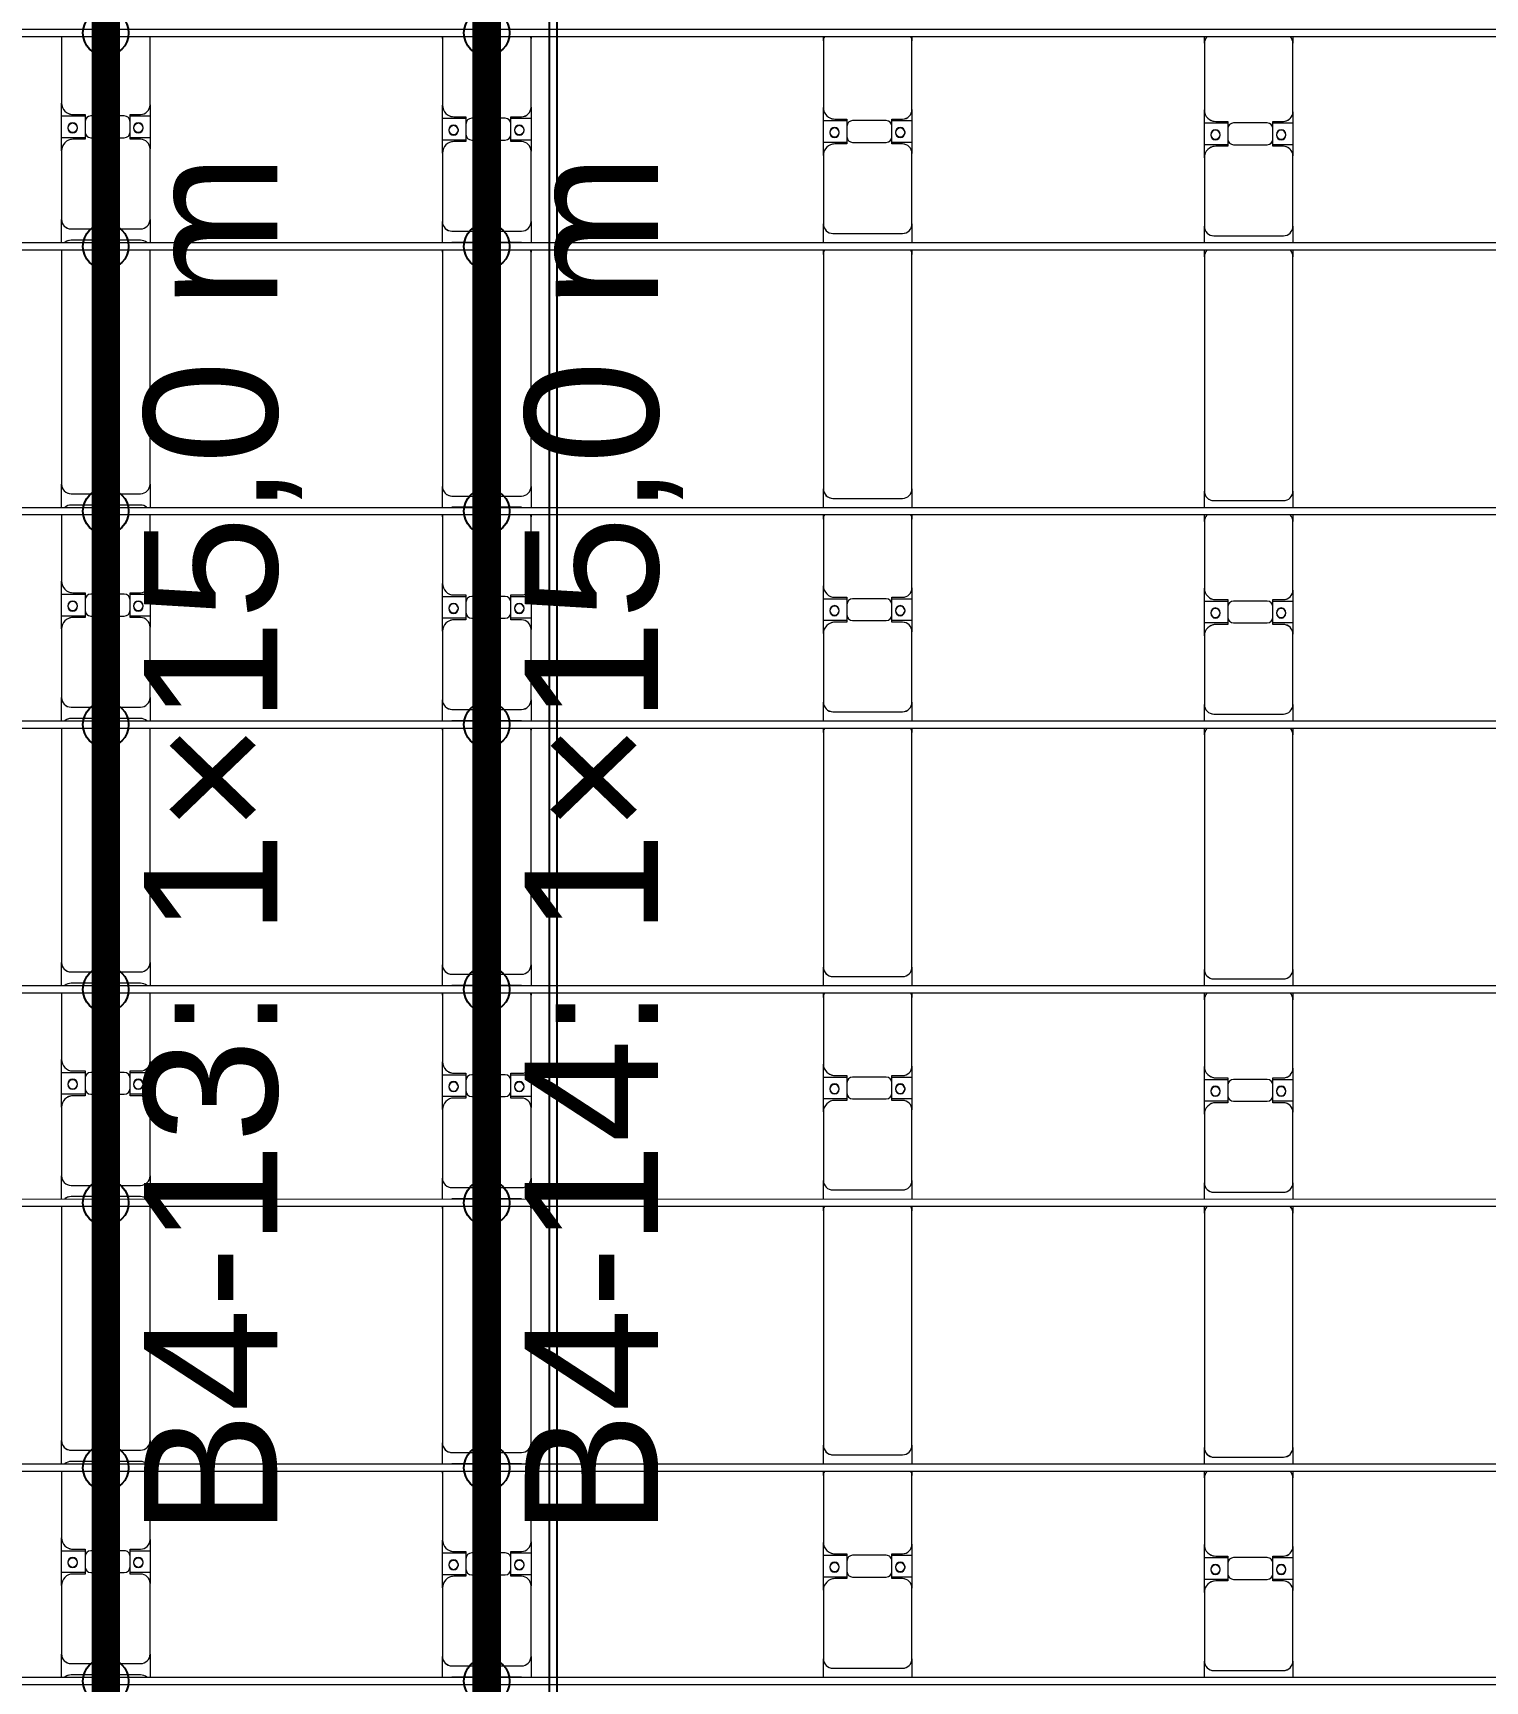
# Model space of a CAD drawing. Header units: millimetres. Extents: x -178706 to 107777, y -87310 to 933.
# Drawn here: x -29273 to -21650, y -52671 to -44021 of the extents above; entities that cross this region are included whole.
import ezdxf

# ---------------------------------------------------------------- set-up
doc = ezdxf.new("R2010")
doc.units = ezdxf.units.MM
doc.layers.add('A-GENM', color=13, linetype='Continuous', lineweight=9)
doc.layers.add('S-BEAM', color=12, linetype='Continuous', lineweight=9)
doc.layers.add('GC-GHI CHU', color=2, linetype='Continuous')
doc.layers.add('GC-HOP 40x60 GIA CUONG', color=1, linetype='Continuous')
doc.styles.add('GC_VN', font='arial.ttf')

# ---------------------------------------------------------------- blocks, each defined once
blk = doc.blocks.new('Dầm C52 - Dầm C52-22346-BỐ TRÍ KHUNG KẾT CẤU BÈ PIN 04')
at = {"layer": 'S-BEAM', "color": 1}
for p, q in [((-87623.4, 20), (87623.4, 20)), ((87623.4, -20), (-87623.4, -20))]:
    blk.add_line(p, q, dxfattribs=at)
blk = doc.blocks.new('Dầm C52 - Hộp 40x60-15955-BỐ TRÍ KHUNG KẾT CẤU BÈ PIN 04')
at = {"layer": 'S-BEAM', "color": 3, "lineweight": 25}
for p, q in [((-20146.3, 20), (20146.3, 20)), ((20146.3, -20), (-20146.3, -20))]:
    blk.add_line(p, q, dxfattribs=at)
blk = doc.blocks.new('Dai phao do pin - DẢI PHAO ĐỠ PIN-V72-BỐ TRÍ KHUNG KẾT CẤU BÈ PIN 04')
at = {"layer": 'A-GENM', "color": 7}
for p, q in [((23274.5, 241.6), (23359.7, 241.6)), ((23309.7, 191.6), (23309.7, -173.4)), ((23719.7, 241.6), (23359.7, 241.6)), ((23719.7, 241.6), (23902.2, 241.6)), ((23779.7, 118.2), (23779.7, 181.6)), ((23787.8, 241.6), (23970.3, 241.6)), ((23787.8, 118.2), (23787.8, 241.6)), ((23902.2, 241.6), (23902.2, 118.2)), ((23910.3, 181.6), (23910.3, 118.2)), ((24320.3, 241.6), (23970.3, 241.6)), ((24320.3, 241.6), (24354.5, 241.6)), ((24394.5, 241.6), (24479.7, 241.6)), ((24429.7, 191.6), (24429.7, -173.4)), ((25710.3, 241.6), (24479.7, 241.6)), ((25710.3, 241.6), (25744.5, 241.6)), ((25784.5, 241.6), (25869.7, 241.6)), ((25819.7, 191.6), (25819.7, -173.4)), ((26229.7, 241.6), (25869.7, 241.6)), ((26229.7, 241.6), (26412.2, 241.6)), ((26289.7, 118.2), (26289.7, 181.6)), ((26297.8, 241.6), (26480.3, 241.6)), ((26297.8, 118.2), (26297.8, 241.6)), ((26412.2, 241.6), (26412.2, 118.2)), ((26420.3, 181.6), (26420.3, 118.2)), ((26830.3, 241.6), (26480.3, 241.6)), ((26830.3, 241.6), (26864.5, 241.6)), ((26904.5, 241.6), (26989.7, 241.6)), ((26939.7, 191.6), (26939.7, -173.4)), ((28220.3, 241.6), (26989.7, 241.6)), ((28220.3, 241.6), (28254.5, 241.6)), ((28294.5, 241.6), (28379.7, 241.6)), ((28329.7, 191.6), (28329.7, -173.4)), ((28739.7, 241.6), (28379.7, 241.6)), ((28739.7, 241.6), (28922.2, 241.6)), ((28799.7, 118.2), (28799.7, 181.6)), ((28807.8, 241.6), (28990.3, 241.6)), ((28807.8, 118.2), (28807.8, 241.6)), ((28922.2, 241.6), (28922.2, 118.2)), ((28930.3, 181.6), (28930.3, 118.2)), ((29340.3, 241.6), (28990.3, 241.6)), ((29340.3, 241.6), (29374.5, 241.6)), ((29414.5, 241.6), (29499.7, 241.6)), ((29449.7, 191.6), (29449.7, -173.4)), ((30730.3, 241.6), (29499.7, 241.6)), ((30730.3, 241.6), (30764.5, 241.6)), ((30804.5, 241.6), (30889.7, 241.6)), ((30839.7, 191.6), (30839.7, -173.4)), ((31249.7, 241.6), (30889.7, 241.6)), ((31249.7, 241.6), (31432.2, 241.6)), ((31309.7, 118.2), (31309.7, 181.6)), ((31317.8, 241.6), (31500.3, 241.6)), ((31317.8, 118.2), (31317.8, 241.6)), ((31432.2, 241.6), (31432.2, 118.2)), ((31440.3, 181.6), (31440.3, 118.2)), ((31850.3, 241.6), (31500.3, 241.6)), ((31850.3, 241.6), (31884.5, 241.6)), ((23872.2, 118.2), (23779.7, 118.2)), ((23787.8, 88.2), (23787.8, -88.2)), ((23910.3, 118.2), (23817.8, 118.2)), ((23902.2, -88.2), (23902.2, 88.2)), ((26382.2, 118.2), (26289.7, 118.2)), ((26297.8, 88.2), (26297.8, -88.2)), ((26420.3, 118.2), (26327.8, 118.2)), ((26412.2, -88.2), (26412.2, 88.2)), ((28892.2, 118.2), (28799.7, 118.2)), ((28807.8, 88.2), (28807.8, -88.2)), ((28930.3, 118.2), (28837.8, 118.2)), ((28922.2, -88.2), (28922.2, 88.2)), ((31402.2, 118.2), (31309.7, 118.2)), ((31317.8, 88.2), (31317.8, -88.2)), ((31440.3, 118.2), (31347.8, 118.2)), ((31432.2, -88.2), (31432.2, 88.2)), ((23779.7, -173.4), (23779.7, -118.2)), ((23779.7, -118.2), (23872.2, -118.2)), ((23787.8, -223.4), (23787.8, -118.2)), ((23817.8, -118.2), (23910.3, -118.2)), ((23902.2, -118.2), (23902.2, -223.4)), ((23910.3, -118.2), (23910.3, -173.4)), ((26289.7, -173.4), (26289.7, -118.2)), ((26289.7, -118.2), (26382.2, -118.2)), ((26297.8, -223.4), (26297.8, -118.2)), ((26327.8, -118.2), (26420.3, -118.2)), ((26412.2, -118.2), (26412.2, -223.4)), ((26420.3, -118.2), (26420.3, -173.4)), ((28799.7, -173.4), (28799.7, -118.2)), ((28799.7, -118.2), (28892.2, -118.2)), ((28807.8, -223.4), (28807.8, -118.2)), ((28837.8, -118.2), (28930.3, -118.2)), ((28922.2, -118.2), (28922.2, -223.4)), ((28930.3, -118.2), (28930.3, -173.4)), ((31309.7, -173.4), (31309.7, -118.2)), ((31309.7, -118.2), (31402.2, -118.2)), ((31317.8, -223.4), (31317.8, -118.2)), ((31347.8, -118.2), (31440.3, -118.2)), ((31432.2, -118.2), (31432.2, -223.4)), ((31440.3, -118.2), (31440.3, -173.4)), ((23359.7, -223.4), (23274.5, -223.4)), ((23359.7, -223.4), (23729.7, -223.4)), ((23902.2, -223.4), (23729.7, -223.4)), ((23960.3, -223.4), (23787.8, -223.4)), ((23960.3, -223.4), (24320.3, -223.4)), ((24354.5, -223.4), (24320.3, -223.4)), ((24479.7, -223.4), (24394.5, -223.4)), ((24479.7, -223.4), (25710.3, -223.4)), ((25744.5, -223.4), (25710.3, -223.4)), ((25869.7, -223.4), (25784.5, -223.4)), ((25869.7, -223.4), (26239.7, -223.4)), ((26412.2, -223.4), (26239.7, -223.4)), ((26470.3, -223.4), (26297.8, -223.4)), ((26470.3, -223.4), (26830.3, -223.4)), ((26864.5, -223.4), (26830.3, -223.4)), ((26989.7, -223.4), (26904.5, -223.4)), ((26989.7, -223.4), (28220.3, -223.4)), ((28254.5, -223.4), (28220.3, -223.4)), ((28379.7, -223.4), (28294.5, -223.4)), ((28379.7, -223.4), (28749.7, -223.4)), ((28922.2, -223.4), (28749.7, -223.4)), ((28980.3, -223.4), (28807.8, -223.4)), ((28980.3, -223.4), (29340.3, -223.4)), ((29374.5, -223.4), (29340.3, -223.4)), ((29499.7, -223.4), (29414.5, -223.4)), ((29499.7, -223.4), (30730.3, -223.4)), ((30764.5, -223.4), (30730.3, -223.4)), ((30889.7, -223.4), (30804.5, -223.4)), ((30889.7, -223.4), (31259.7, -223.4)), ((31432.2, -223.4), (31259.7, -223.4)), ((31490.3, -223.4), (31317.8, -223.4)), ((31490.3, -223.4), (31850.3, -223.4)), ((31884.5, -223.4), (31850.3, -223.4))]:
    blk.add_line(p, q, dxfattribs=at)
for centre, radius, start, end in [((23359.7, 191.6), 50, 90, 180), ((23359.7, 191.6), 50, 135, 180), ((23719.7, 181.6), 60, 360, 90), ((23719.7, 181.6), 60, 360, 30), ((23838.6, 183.2), 25, 360, 180), ((23838.6, 183.2), 25, 180, 0), ((23841.4, 183.2), 25, 360, 180), ((23841.4, 183.2), 25, 180, 0), ((23970.3, 181.6), 60, 90, 180), ((23970.3, 181.6), 60, 150, 180), ((24320.3, 191.6), 50, 46.65567, 90), ((24479.7, 191.6), 50, 90, 180), ((24479.7, 191.6), 50, 105, 180), ((25710.3, 191.6), 50, 46.65567, 90), ((25710.3, 191.6), 50, 46.65567, 90), ((25869.7, 191.6), 50, 90, 180), ((25869.7, 191.6), 50, 135, 180), ((26229.7, 181.6), 60, 0, 90), ((26229.7, 181.6), 60, 0, 30), ((26348.6, 183.2), 25, 360, 180), ((26348.6, 183.2), 25, 180, 360), ((26351.4, 183.2), 25, 0, 180), ((26351.4, 183.2), 25, 180, 360), ((26480.3, 181.6), 60, 90, 180), ((26480.3, 181.6), 60, 150, 180), ((26830.3, 191.6), 50, 46.65567, 90), ((26989.7, 191.6), 50, 90, 180), ((26989.7, 191.6), 50, 105, 180), ((28220.3, 191.6), 50, 46.65567, 90), ((28220.3, 191.6), 50, 46.65567, 90), ((28379.7, 191.6), 50, 90, 180), ((28379.7, 191.6), 50, 135, 180), ((28739.7, 181.6), 60, 360, 90), ((28739.7, 181.6), 60, 360, 30), ((28858.6, 183.2), 25, 0, 180), ((28858.6, 183.2), 25, 180, 0), ((28861.4, 183.2), 25, 360, 180), ((28861.4, 183.2), 25, 180, 0), ((28990.3, 181.6), 60, 90, 180), ((28990.3, 181.6), 60, 150, 180), ((29340.3, 191.6), 50, 46.65567, 90), ((29499.7, 191.6), 50, 90, 180), ((29499.7, 191.6), 50, 105, 180), ((30730.3, 191.6), 50, 46.65567, 90), ((30730.3, 191.6), 50, 46.65567, 90), ((30889.7, 191.6), 50, 90, 180), ((30889.7, 191.6), 50, 135, 180), ((31249.7, 181.6), 60, 0, 90), ((31249.7, 181.6), 60, 0, 30), ((31368.6, 183.2), 25, 360, 180), ((31368.6, 183.2), 25, 180, 0), ((31371.4, 183.2), 25, 360, 180), ((31371.4, 183.2), 25, 180, 0), ((31500.3, 181.6), 60, 90, 180), ((31500.3, 181.6), 60, 150, 180), ((31850.3, 191.6), 50, 46.65567, 90), ((23817.8, 88.2), 30, 90, 180), ((23872.2, 88.2), 30, 360, 90), ((26327.8, 88.2), 30, 90, 180), ((26382.2, 88.2), 30, 360, 90), ((28837.8, 88.2), 30, 90, 180), ((28892.2, 88.2), 30, 0, 90), ((31347.8, 88.2), 30, 90, 180), ((31402.2, 88.2), 30, 0, 90), ((23817.8, -88.2), 30, 180, 270), ((23838.6, -161.8), 25, 0, 180), ((23838.6, -161.8), 25, 180, 0), ((23841.4, -161.8), 25, 0, 180), ((23841.4, -161.8), 25, 180, 0), ((23872.2, -88.2), 30, 270, 0), ((26327.8, -88.2), 30, 180, 270), ((26348.6, -161.8), 25, 0, 180), ((26348.6, -161.8), 25, 180, 0), ((26351.4, -161.8), 25, 0, 180), ((26351.4, -161.8), 25, 180, 0), ((26382.2, -88.2), 30, 270, 360), ((28837.8, -88.2), 30, 180, 270), ((28858.6, -161.8), 25, 360, 180), ((28858.6, -161.8), 25, 180, 360), ((28861.4, -161.8), 25, 0, 180), ((28861.4, -161.8), 25, 180, 0), ((28892.2, -88.2), 30, 270, 360), ((31347.8, -88.2), 30, 180, 270), ((31368.6, -161.8), 25, 0, 180), ((31368.6, -161.8), 25, 180, 0), ((31371.4, -161.8), 25, 0, 180), ((31371.4, -161.8), 25, 180, 0), ((31402.2, -88.2), 30, 270, 360), ((23359.7, -173.4), 50, 180, 270), ((23359.7, -173.4), 50, 180, 218.46424), ((23729.7, -173.4), 50, 270, 360), ((23729.7, -173.4), 50, 321.53458, 360), ((23960.3, -173.4), 50, 180, 270), ((23960.3, -173.4), 50, 180, 218.46582), ((24320.3, -173.4), 50, 270, 313.34433), ((24479.7, -173.4), 50, 180, 270), ((24479.7, -173.4), 50, 180, 218.46719), ((24479.7, -173.4), 50, 225, 270), ((25710.3, -173.4), 50, 270, 313.34433), ((25710.3, -173.4), 50, 285, 313.34433), ((25869.7, -173.4), 50, 180, 270), ((25869.7, -173.4), 50, 180, 218.47086), ((26239.7, -173.4), 50, 270, 360), ((26239.7, -173.4), 50, 321.52796, 0), ((26470.3, -173.4), 50, 180, 270), ((26470.3, -173.4), 50, 180, 218.47244), ((26830.3, -173.4), 50, 270, 313.34433), ((26989.7, -173.4), 50, 180, 270), ((26989.7, -173.4), 50, 180, 270), ((28220.3, -173.4), 50, 270, 313.34433), ((28220.3, -173.4), 50, 285, 313.34433), ((28379.7, -173.4), 50, 180, 270), ((28379.7, -173.4), 50, 180, 225), ((28749.7, -173.4), 50, 270, 360), ((28749.7, -173.4), 50, 321.52134, 360), ((28980.3, -173.4), 50, 180, 270), ((28980.3, -173.4), 50, 180, 218.47906), ((29340.3, -173.4), 50, 270, 313.34433), ((29499.7, -173.4), 50, 180, 270), ((29499.7, -173.4), 50, 180, 270), ((30730.3, -173.4), 50, 270, 313.34433), ((30730.3, -173.4), 50, 285, 313.34433), ((30889.7, -173.4), 50, 180, 270), ((30889.7, -173.4), 50, 180, 225), ((31259.7, -173.4), 50, 270, 360), ((31259.7, -173.4), 50, 321.51472, 0), ((31490.3, -173.4), 50, 180, 270), ((31490.3, -173.4), 50, 180, 218.48569), ((31850.3, -173.4), 50, 270, 313.34433)]:
    blk.add_arc(centre, radius, start, end, dxfattribs=at)
blk = doc.blocks.new('Dai phao do pin - DẢI PHAO ĐỠ PIN-V73-BỐ TRÍ KHUNG KẾT CẤU BÈ PIN 04')
at = {"layer": 'A-GENM', "color": 7}
for p, q in [((23262.4, 241.6), (23359.7, 241.6)), ((23309.7, 191.6), (23309.7, -173.4)), ((23719.7, 241.6), (23359.7, 241.6)), ((23719.7, 241.6), (23902.2, 241.6)), ((23779.7, 118.2), (23779.7, 181.6)), ((23787.8, 241.6), (23970.3, 241.6)), ((23787.8, 118.2), (23787.8, 241.6)), ((23902.2, 241.6), (23902.2, 118.2)), ((23910.3, 181.6), (23910.3, 118.2)), ((24320.3, 241.6), (23970.3, 241.6)), ((24320.3, 241.6), (24342.4, 241.6)), ((24382.4, 241.6), (24479.7, 241.6)), ((24429.7, 191.6), (24429.7, -173.4)), ((25710.3, 241.6), (24479.7, 241.6)), ((25710.3, 241.6), (25732.4, 241.6)), ((25772.4, 241.6), (25869.7, 241.6)), ((25819.7, 191.6), (25819.7, -173.4)), ((26229.7, 241.6), (25869.7, 241.6)), ((26229.7, 241.6), (26412.2, 241.6)), ((26289.7, 118.2), (26289.7, 181.6)), ((26297.8, 241.6), (26480.3, 241.6)), ((26297.8, 118.2), (26297.8, 241.6)), ((26412.2, 241.6), (26412.2, 118.2)), ((26420.3, 181.6), (26420.3, 118.2)), ((26830.3, 241.6), (26480.3, 241.6)), ((26830.3, 241.6), (26852.4, 241.6)), ((26892.4, 241.6), (26989.7, 241.6)), ((26939.7, 191.6), (26939.7, -173.4)), ((28220.3, 241.6), (26989.7, 241.6)), ((28220.3, 241.6), (28242.4, 241.6)), ((28282.4, 241.6), (28379.7, 241.6)), ((28329.7, 191.6), (28329.7, -173.4)), ((28739.7, 241.6), (28379.7, 241.6)), ((28739.7, 241.6), (28922.2, 241.6)), ((28799.7, 118.2), (28799.7, 181.6)), ((28807.8, 241.6), (28990.3, 241.6)), ((28807.8, 118.2), (28807.8, 241.6)), ((28922.2, 241.6), (28922.2, 118.2)), ((28930.3, 181.6), (28930.3, 118.2)), ((29340.3, 241.6), (28990.3, 241.6)), ((29340.3, 241.6), (29362.4, 241.6)), ((29402.4, 241.6), (29499.7, 241.6)), ((29449.7, 191.6), (29449.7, -173.4)), ((30730.3, 241.6), (29499.7, 241.6)), ((30730.3, 241.6), (30752.4, 241.6)), ((30792.4, 241.6), (30889.7, 241.6)), ((30839.7, 191.6), (30839.7, -173.4)), ((31249.7, 241.6), (30889.7, 241.6)), ((31249.7, 241.6), (31432.2, 241.6)), ((31309.7, 118.2), (31309.7, 181.6)), ((31317.8, 241.6), (31500.3, 241.6)), ((31317.8, 118.2), (31317.8, 241.6)), ((31432.2, 241.6), (31432.2, 118.2)), ((31440.3, 181.6), (31440.3, 118.2)), ((31850.3, 241.6), (31500.3, 241.6)), ((31850.3, 241.6), (31872.4, 241.6)), ((23872.2, 118.2), (23779.7, 118.2)), ((23787.8, 88.2), (23787.8, -88.2)), ((23910.3, 118.2), (23817.8, 118.2)), ((23902.2, -88.2), (23902.2, 88.2)), ((26382.2, 118.2), (26289.7, 118.2)), ((26297.8, 88.2), (26297.8, -88.2)), ((26420.3, 118.2), (26327.8, 118.2)), ((26412.2, -88.2), (26412.2, 88.2)), ((28892.2, 118.2), (28799.7, 118.2)), ((28807.8, 88.2), (28807.8, -88.2)), ((28930.3, 118.2), (28837.8, 118.2)), ((28922.2, -88.2), (28922.2, 88.2)), ((31402.2, 118.2), (31309.7, 118.2)), ((31317.8, 88.2), (31317.8, -88.2)), ((31440.3, 118.2), (31347.8, 118.2)), ((31432.2, -88.2), (31432.2, 88.2)), ((23779.7, -173.4), (23779.7, -118.2)), ((23779.7, -118.2), (23872.2, -118.2)), ((23787.8, -223.4), (23787.8, -118.2)), ((23817.8, -118.2), (23910.3, -118.2)), ((23902.2, -118.2), (23902.2, -223.4)), ((23910.3, -118.2), (23910.3, -173.4)), ((26289.7, -173.4), (26289.7, -118.2)), ((26289.7, -118.2), (26382.2, -118.2)), ((26297.8, -223.4), (26297.8, -118.2)), ((26327.8, -118.2), (26420.3, -118.2)), ((26412.2, -118.2), (26412.2, -223.4)), ((26420.3, -118.2), (26420.3, -173.4)), ((28799.7, -173.4), (28799.7, -118.2)), ((28799.7, -118.2), (28892.2, -118.2)), ((28807.8, -223.4), (28807.8, -118.2)), ((28837.8, -118.2), (28930.3, -118.2)), ((28922.2, -118.2), (28922.2, -223.4)), ((28930.3, -118.2), (28930.3, -173.4)), ((31309.7, -173.4), (31309.7, -118.2)), ((31309.7, -118.2), (31402.2, -118.2)), ((31317.8, -223.4), (31317.8, -118.2)), ((31347.8, -118.2), (31440.3, -118.2)), ((31432.2, -118.2), (31432.2, -223.4)), ((31440.3, -118.2), (31440.3, -173.4)), ((23359.7, -223.4), (23262.4, -223.4)), ((23359.7, -223.4), (23729.7, -223.4)), ((23902.2, -223.4), (23729.7, -223.4)), ((23960.3, -223.4), (23787.8, -223.4)), ((23960.3, -223.4), (24320.3, -223.4)), ((24342.4, -223.4), (24320.3, -223.4)), ((24479.7, -223.4), (24382.4, -223.4)), ((24479.7, -223.4), (25710.3, -223.4)), ((25732.4, -223.4), (25710.3, -223.4)), ((25869.7, -223.4), (25772.4, -223.4)), ((25869.7, -223.4), (26239.7, -223.4)), ((26412.2, -223.4), (26239.7, -223.4)), ((26470.3, -223.4), (26297.8, -223.4)), ((26470.3, -223.4), (26830.3, -223.4)), ((26852.4, -223.4), (26830.3, -223.4)), ((26989.7, -223.4), (26892.4, -223.4)), ((26989.7, -223.4), (28220.3, -223.4)), ((28242.4, -223.4), (28220.3, -223.4)), ((28379.7, -223.4), (28282.4, -223.4)), ((28379.7, -223.4), (28749.7, -223.4)), ((28922.2, -223.4), (28749.7, -223.4)), ((28980.3, -223.4), (28807.8, -223.4)), ((28980.3, -223.4), (29340.3, -223.4)), ((29362.4, -223.4), (29340.3, -223.4)), ((29499.7, -223.4), (29402.4, -223.4)), ((29499.7, -223.4), (30730.3, -223.4)), ((30752.4, -223.4), (30730.3, -223.4)), ((30889.7, -223.4), (30792.4, -223.4)), ((30889.7, -223.4), (31259.7, -223.4)), ((31432.2, -223.4), (31259.7, -223.4)), ((31490.3, -223.4), (31317.8, -223.4)), ((31490.3, -223.4), (31850.3, -223.4)), ((31872.4, -223.4), (31850.3, -223.4))]:
    blk.add_line(p, q, dxfattribs=at)
for centre, radius, start, end in [((23359.7, 191.6), 50, 90, 180), ((23359.7, 191.6), 50, 135, 180), ((23719.7, 181.6), 60, 360, 90), ((23719.7, 181.6), 60, 360, 30), ((23838.6, 183.2), 25, 360, 180), ((23838.6, 183.2), 25, 180, 0), ((23841.4, 183.2), 25, 360, 180), ((23841.4, 183.2), 25, 180, 0), ((23970.3, 181.6), 60, 90, 180), ((23970.3, 181.6), 60, 150, 180), ((24320.3, 191.6), 50, 63.69098, 90), ((24479.7, 191.6), 50, 90, 180), ((24479.7, 191.6), 50, 105, 180), ((25710.3, 191.6), 50, 63.69098, 90), ((25710.3, 191.6), 50, 63.69098, 90), ((25869.7, 191.6), 50, 90, 180), ((25869.7, 191.6), 50, 135, 180), ((26229.7, 181.6), 60, 0, 90), ((26229.7, 181.6), 60, 0, 30), ((26348.6, 183.2), 25, 360, 180), ((26348.6, 183.2), 25, 180, 360), ((26351.4, 183.2), 25, 0, 180), ((26351.4, 183.2), 25, 180, 360), ((26480.3, 181.6), 60, 90, 180), ((26480.3, 181.6), 60, 150, 180), ((26830.3, 191.6), 50, 63.69098, 90), ((26989.7, 191.6), 50, 90, 180), ((26989.7, 191.6), 50, 105, 180), ((28220.3, 191.6), 50, 63.69098, 90), ((28220.3, 191.6), 50, 63.69098, 90), ((28379.7, 191.6), 50, 90, 180), ((28379.7, 191.6), 50, 135, 180), ((28739.7, 181.6), 60, 360, 90), ((28739.7, 181.6), 60, 360, 30), ((28858.6, 183.2), 25, 0, 180), ((28858.6, 183.2), 25, 180, 0), ((28861.4, 183.2), 25, 360, 180), ((28861.4, 183.2), 25, 180, 0), ((28990.3, 181.6), 60, 90, 180), ((28990.3, 181.6), 60, 150, 180), ((29340.3, 191.6), 50, 63.69098, 90), ((29499.7, 191.6), 50, 90, 180), ((29499.7, 191.6), 50, 105, 180), ((30730.3, 191.6), 50, 63.69098, 90), ((30730.3, 191.6), 50, 63.69098, 90), ((30889.7, 191.6), 50, 90, 180), ((30889.7, 191.6), 50, 135, 180), ((31249.7, 181.6), 60, 0, 90), ((31249.7, 181.6), 60, 0, 30), ((31368.6, 183.2), 25, 360, 180), ((31368.6, 183.2), 25, 180, 0), ((31371.4, 183.2), 25, 360, 180), ((31371.4, 183.2), 25, 180, 0), ((31500.3, 181.6), 60, 90, 180), ((31500.3, 181.6), 60, 150, 180), ((31850.3, 191.6), 50, 63.69098, 90), ((23817.8, 88.2), 30, 90, 180), ((23872.2, 88.2), 30, 360, 90), ((26327.8, 88.2), 30, 90, 180), ((26382.2, 88.2), 30, 360, 90), ((28837.8, 88.2), 30, 90, 180), ((28892.2, 88.2), 30, 0, 90), ((31347.8, 88.2), 30, 90, 180), ((31402.2, 88.2), 30, 0, 90), ((23817.8, -88.2), 30, 180, 270), ((23838.6, -161.8), 25, 0, 180), ((23838.6, -161.8), 25, 180, 0), ((23841.4, -161.8), 25, 0, 180), ((23841.4, -161.8), 25, 180, 0), ((23872.2, -88.2), 30, 270, 0), ((26327.8, -88.2), 30, 180, 270), ((26348.6, -161.8), 25, 0, 180), ((26348.6, -161.8), 25, 180, 0), ((26351.4, -161.8), 25, 0, 180), ((26351.4, -161.8), 25, 180, 0), ((26382.2, -88.2), 30, 270, 360), ((28837.8, -88.2), 30, 180, 270), ((28858.6, -161.8), 25, 360, 180), ((28858.6, -161.8), 25, 180, 360), ((28861.4, -161.8), 25, 0, 180), ((28861.4, -161.8), 25, 180, 0), ((28892.2, -88.2), 30, 270, 360), ((31347.8, -88.2), 30, 180, 270), ((31368.6, -161.8), 25, 0, 180), ((31368.6, -161.8), 25, 180, 0), ((31371.4, -161.8), 25, 0, 180), ((31371.4, -161.8), 25, 180, 0), ((31402.2, -88.2), 30, 270, 360), ((23359.7, -173.4), 50, 180, 270), ((23359.7, -173.4), 50, 180, 225), ((23729.7, -173.4), 50, 270, 360), ((23729.7, -173.4), 50, 315, 360), ((23960.3, -173.4), 50, 180, 270), ((23960.3, -173.4), 50, 180, 225), ((24320.3, -173.4), 50, 270, 296.30902), ((24479.7, -173.4), 50, 180, 270), ((24479.7, -173.4), 50, 180, 270), ((25710.3, -173.4), 50, 270, 296.30902), ((25710.3, -173.4), 50, 285, 296.30902), ((25869.7, -173.4), 50, 180, 270), ((25869.7, -173.4), 50, 180, 225), ((26239.7, -173.4), 50, 270, 360), ((26239.7, -173.4), 50, 315, 0), ((26470.3, -173.4), 50, 180, 270), ((26470.3, -173.4), 50, 180, 225), ((26830.3, -173.4), 50, 270, 296.30902), ((26989.7, -173.4), 50, 180, 270), ((26989.7, -173.4), 50, 180, 270), ((28220.3, -173.4), 50, 270, 296.30902), ((28220.3, -173.4), 50, 285, 296.30902), ((28379.7, -173.4), 50, 180, 270), ((28379.7, -173.4), 50, 180, 225), ((28749.7, -173.4), 50, 270, 360), ((28749.7, -173.4), 50, 315, 360), ((28980.3, -173.4), 50, 180, 270), ((28980.3, -173.4), 50, 180, 225), ((29340.3, -173.4), 50, 270, 296.30902), ((29499.7, -173.4), 50, 180, 270), ((29499.7, -173.4), 50, 180, 270), ((30730.3, -173.4), 50, 270, 296.30902), ((30730.3, -173.4), 50, 285, 296.30902), ((30889.7, -173.4), 50, 180, 270), ((30889.7, -173.4), 50, 180, 225), ((31259.7, -173.4), 50, 270, 360), ((31259.7, -173.4), 50, 315, 0), ((31490.3, -173.4), 50, 180, 270), ((31490.3, -173.4), 50, 180, 225), ((31850.3, -173.4), 50, 270, 296.30902)]:
    blk.add_arc(centre, radius, start, end, dxfattribs=at)
blk = doc.blocks.new('Dai phao do pin - DẢI PHAO ĐỠ PIN-V74-BỐ TRÍ KHUNG KẾT CẤU BÈ PIN 04')
at = {"layer": 'A-GENM', "color": 7}
for p, q in [((23250.2, 241.6), (23359.7, 241.6)), ((23250.3, -173.4), (23250.3, 191.6)), ((23309.7, 191.6), (23309.7, -173.4)), ((23719.7, 241.6), (23359.7, 241.6)), ((23719.7, 241.6), (23902.2, 241.6)), ((23779.7, 118.2), (23779.7, 181.6)), ((23787.8, 241.6), (23970.3, 241.6)), ((23787.8, 118.2), (23787.8, 241.6)), ((23902.2, 241.6), (23902.2, 118.2)), ((23910.3, 181.6), (23910.3, 118.2)), ((24320.3, 241.6), (23970.3, 241.6)), ((24320.3, 241.6), (24330.2, 241.6)), ((24370.2, 241.6), (24479.7, 241.6)), ((24370.3, -173.4), (24370.3, 191.6)), ((24429.7, 191.6), (24429.7, -173.4)), ((25710.3, 241.6), (24479.7, 241.6)), ((25710.3, 241.6), (25720.2, 241.6)), ((25760.2, 241.6), (25869.7, 241.6)), ((25760.3, -173.4), (25760.3, 191.6)), ((25819.7, 191.6), (25819.7, -173.4)), ((26229.7, 241.6), (25869.7, 241.6)), ((26229.7, 241.6), (26412.2, 241.6)), ((26289.7, 118.2), (26289.7, 181.6)), ((26297.8, 241.6), (26480.3, 241.6)), ((26297.8, 118.2), (26297.8, 241.6)), ((26412.2, 241.6), (26412.2, 118.2)), ((26420.3, 181.6), (26420.3, 118.2)), ((26830.3, 241.6), (26480.3, 241.6)), ((26830.3, 241.6), (26840.2, 241.6)), ((26880.2, 241.6), (26989.7, 241.6)), ((26880.3, -173.4), (26880.3, 191.6)), ((26939.7, 191.6), (26939.7, -173.4)), ((28220.3, 241.6), (26989.7, 241.6)), ((28220.3, 241.6), (28230.2, 241.6)), ((28270.2, 241.6), (28379.7, 241.6)), ((28270.3, -173.4), (28270.3, 191.6)), ((28329.7, 191.6), (28329.7, -173.4)), ((28739.7, 241.6), (28379.7, 241.6)), ((28739.7, 241.6), (28922.2, 241.6)), ((28799.7, 118.2), (28799.7, 181.6)), ((28807.8, 241.6), (28990.3, 241.6)), ((28807.8, 118.2), (28807.8, 241.6)), ((28922.2, 241.6), (28922.2, 118.2)), ((28930.3, 181.6), (28930.3, 118.2)), ((29340.3, 241.6), (28990.3, 241.6)), ((29340.3, 241.6), (29350.2, 241.6)), ((29390.2, 241.6), (29499.7, 241.6)), ((29390.3, -173.4), (29390.3, 191.6)), ((29449.7, 191.6), (29449.7, -173.4)), ((30730.3, 241.6), (29499.7, 241.6)), ((30730.3, 241.6), (30740.2, 241.6)), ((30780.2, 241.6), (30889.7, 241.6)), ((30780.3, -173.4), (30780.3, 191.6)), ((30839.7, 191.6), (30839.7, -173.4)), ((31249.7, 241.6), (30889.7, 241.6)), ((31249.7, 241.6), (31432.2, 241.6)), ((31309.7, 118.2), (31309.7, 181.6)), ((31317.8, 241.6), (31500.3, 241.6)), ((31317.8, 118.2), (31317.8, 241.6)), ((31432.2, 241.6), (31432.2, 118.2)), ((31440.3, 181.6), (31440.3, 118.2)), ((31850.3, 241.6), (31500.3, 241.6)), ((31850.3, 241.6), (31860.2, 241.6)), ((23872.2, 118.2), (23779.7, 118.2)), ((23787.8, 88.2), (23787.8, -88.2)), ((23910.3, 118.2), (23817.8, 118.2)), ((23902.2, -88.2), (23902.2, 88.2)), ((26382.2, 118.2), (26289.7, 118.2)), ((26297.8, 88.2), (26297.8, -88.2)), ((26420.3, 118.2), (26327.8, 118.2)), ((26412.2, -88.2), (26412.2, 88.2)), ((28892.2, 118.2), (28799.7, 118.2)), ((28807.8, 88.2), (28807.8, -88.2)), ((28930.3, 118.2), (28837.8, 118.2)), ((28922.2, -88.2), (28922.2, 88.2)), ((31402.2, 118.2), (31309.7, 118.2)), ((31317.8, 88.2), (31317.8, -88.2)), ((31440.3, 118.2), (31347.8, 118.2)), ((31432.2, -88.2), (31432.2, 88.2)), ((23779.7, -173.4), (23779.7, -118.2)), ((23779.7, -118.2), (23872.2, -118.2)), ((23787.8, -223.4), (23787.8, -118.2)), ((23817.8, -118.2), (23910.3, -118.2)), ((23902.2, -118.2), (23902.2, -223.4)), ((23910.3, -118.2), (23910.3, -173.4)), ((26289.7, -173.4), (26289.7, -118.2)), ((26289.7, -118.2), (26382.2, -118.2)), ((26297.8, -223.4), (26297.8, -118.2)), ((26327.8, -118.2), (26420.3, -118.2)), ((26412.2, -118.2), (26412.2, -223.4)), ((26420.3, -118.2), (26420.3, -173.4)), ((28799.7, -173.4), (28799.7, -118.2)), ((28799.7, -118.2), (28892.2, -118.2)), ((28807.8, -223.4), (28807.8, -118.2)), ((28837.8, -118.2), (28930.3, -118.2)), ((28922.2, -118.2), (28922.2, -223.4)), ((28930.3, -118.2), (28930.3, -173.4)), ((31309.7, -173.4), (31309.7, -118.2)), ((31309.7, -118.2), (31402.2, -118.2)), ((31317.8, -223.4), (31317.8, -118.2)), ((31347.8, -118.2), (31440.3, -118.2)), ((31432.2, -118.2), (31432.2, -223.4)), ((31440.3, -118.2), (31440.3, -173.4)), ((23359.7, -223.4), (23250.2, -223.4)), ((23359.7, -223.4), (23729.7, -223.4)), ((23902.2, -223.4), (23729.7, -223.4)), ((23960.3, -223.4), (23787.8, -223.4)), ((23960.3, -223.4), (24320.3, -223.4)), ((24330.2, -223.4), (24320.3, -223.4)), ((24479.7, -223.4), (24370.2, -223.4)), ((24479.7, -223.4), (25710.3, -223.4)), ((25720.2, -223.4), (25710.3, -223.4)), ((25869.7, -223.4), (25760.2, -223.4)), ((25869.7, -223.4), (26239.7, -223.4)), ((26412.2, -223.4), (26239.7, -223.4)), ((26470.3, -223.4), (26297.8, -223.4)), ((26470.3, -223.4), (26830.3, -223.4)), ((26840.2, -223.4), (26830.3, -223.4)), ((26989.7, -223.4), (26880.2, -223.4)), ((26989.7, -223.4), (28220.3, -223.4)), ((28230.2, -223.4), (28220.3, -223.4)), ((28379.7, -223.4), (28270.2, -223.4)), ((28379.7, -223.4), (28749.7, -223.4)), ((28922.2, -223.4), (28749.7, -223.4)), ((28980.3, -223.4), (28807.8, -223.4)), ((28980.3, -223.4), (29340.3, -223.4)), ((29350.2, -223.4), (29340.3, -223.4)), ((29499.7, -223.4), (29390.2, -223.4)), ((29499.7, -223.4), (30730.3, -223.4)), ((30740.2, -223.4), (30730.3, -223.4)), ((30889.7, -223.4), (30780.2, -223.4)), ((30889.7, -223.4), (31259.7, -223.4)), ((31432.2, -223.4), (31259.7, -223.4)), ((31490.3, -223.4), (31317.8, -223.4)), ((31490.3, -223.4), (31850.3, -223.4)), ((31860.2, -223.4), (31850.3, -223.4))]:
    blk.add_line(p, q, dxfattribs=at)
for centre, radius, start, end in [((23359.7, 191.6), 50, 90, 180), ((23359.7, 191.6), 50, 135, 180), ((23719.7, 181.6), 60, 360, 90), ((23719.7, 181.6), 60, 360, 30), ((23838.6, 183.2), 25, 360, 180), ((23838.6, 183.2), 25, 180, 0), ((23841.4, 183.2), 25, 360, 180), ((23841.4, 183.2), 25, 180, 0), ((23970.3, 181.6), 60, 90, 180), ((23970.3, 181.6), 60, 150, 180), ((24320.3, 191.6), 50, 78.57924, 90), ((24479.7, 191.6), 50, 90, 180), ((24479.7, 191.6), 50, 105, 180), ((25710.3, 191.6), 50, 78.57924, 90), ((25710.3, 191.6), 50, 78.57924, 90), ((25869.7, 191.6), 50, 90, 180), ((25869.7, 191.6), 50, 135, 180), ((26229.7, 181.6), 60, 0, 90), ((26229.7, 181.6), 60, 0, 30), ((26348.6, 183.2), 25, 360, 180), ((26348.6, 183.2), 25, 180, 360), ((26351.4, 183.2), 25, 0, 180), ((26351.4, 183.2), 25, 180, 360), ((26480.3, 181.6), 60, 90, 180), ((26480.3, 181.6), 60, 150, 180), ((26830.3, 191.6), 50, 78.57924, 90), ((26989.7, 191.6), 50, 90, 180), ((26989.7, 191.6), 50, 105, 180), ((28220.3, 191.6), 50, 78.57924, 90), ((28220.3, 191.6), 50, 78.57924, 90), ((28379.7, 191.6), 50, 90, 180), ((28379.7, 191.6), 50, 135, 180), ((28739.7, 181.6), 60, 360, 90), ((28739.7, 181.6), 60, 360, 30), ((28858.6, 183.2), 25, 0, 180), ((28858.6, 183.2), 25, 180, 0), ((28861.4, 183.2), 25, 360, 180), ((28861.4, 183.2), 25, 180, 0), ((28990.3, 181.6), 60, 90, 180), ((28990.3, 181.6), 60, 150, 180), ((29340.3, 191.6), 50, 78.57924, 90), ((29499.7, 191.6), 50, 90, 180), ((29499.7, 191.6), 50, 105, 180), ((30730.3, 191.6), 50, 78.57924, 90), ((30730.3, 191.6), 50, 78.57924, 90), ((30889.7, 191.6), 50, 90, 180), ((30889.7, 191.6), 50, 135, 180), ((31249.7, 181.6), 60, 0, 90), ((31249.7, 181.6), 60, 0, 30), ((31368.6, 183.2), 25, 360, 180), ((31368.6, 183.2), 25, 180, 0), ((31371.4, 183.2), 25, 360, 180), ((31371.4, 183.2), 25, 180, 0), ((31500.3, 181.6), 60, 90, 180), ((31500.3, 181.6), 60, 150, 180), ((31850.3, 191.6), 50, 78.57924, 90), ((23817.8, 88.2), 30, 90, 180), ((23872.2, 88.2), 30, 360, 90), ((26327.8, 88.2), 30, 90, 180), ((26382.2, 88.2), 30, 360, 90), ((28837.8, 88.2), 30, 90, 180), ((28892.2, 88.2), 30, 0, 90), ((31347.8, 88.2), 30, 90, 180), ((31402.2, 88.2), 30, 0, 90), ((23817.8, -88.2), 30, 180, 270), ((23838.6, -161.8), 25, 0, 180), ((23838.6, -161.8), 25, 180, 0), ((23841.4, -161.8), 25, 0, 180), ((23841.4, -161.8), 25, 180, 0), ((23872.2, -88.2), 30, 270, 0), ((26327.8, -88.2), 30, 180, 270), ((26348.6, -161.8), 25, 0, 180), ((26348.6, -161.8), 25, 180, 0), ((26351.4, -161.8), 25, 0, 180), ((26351.4, -161.8), 25, 180, 0), ((26382.2, -88.2), 30, 270, 360), ((28837.8, -88.2), 30, 180, 270), ((28858.6, -161.8), 25, 360, 180), ((28858.6, -161.8), 25, 180, 360), ((28861.4, -161.8), 25, 0, 180), ((28861.4, -161.8), 25, 180, 0), ((28892.2, -88.2), 30, 270, 360), ((31347.8, -88.2), 30, 180, 270), ((31368.6, -161.8), 25, 0, 180), ((31368.6, -161.8), 25, 180, 0), ((31371.4, -161.8), 25, 0, 180), ((31371.4, -161.8), 25, 180, 0), ((31402.2, -88.2), 30, 270, 360), ((23359.7, -173.4), 50, 180, 270), ((23359.7, -173.4), 50, 180, 225), ((23729.7, -173.4), 50, 270, 360), ((23729.7, -173.4), 50, 315, 360), ((23960.3, -173.4), 50, 180, 270), ((23960.3, -173.4), 50, 180, 225), ((24320.3, -173.4), 50, 270, 281.42076), ((24479.7, -173.4), 50, 180, 270), ((24479.7, -173.4), 50, 180, 270), ((25710.3, -173.4), 50, 270, 281.42076), ((25869.7, -173.4), 50, 180, 270), ((25869.7, -173.4), 50, 180, 225), ((26239.7, -173.4), 50, 270, 360), ((26239.7, -173.4), 50, 315, 0), ((26470.3, -173.4), 50, 180, 270), ((26470.3, -173.4), 50, 180, 225), ((26830.3, -173.4), 50, 270, 281.42076), ((26989.7, -173.4), 50, 180, 270), ((26989.7, -173.4), 50, 180, 270), ((28220.3, -173.4), 50, 270, 281.42076), ((28379.7, -173.4), 50, 180, 270), ((28379.7, -173.4), 50, 180, 225), ((28749.7, -173.4), 50, 270, 360), ((28749.7, -173.4), 50, 315, 360), ((28980.3, -173.4), 50, 180, 270), ((28980.3, -173.4), 50, 180, 225), ((29340.3, -173.4), 50, 270, 281.42076), ((29499.7, -173.4), 50, 180, 270), ((29499.7, -173.4), 50, 180, 270), ((30730.3, -173.4), 50, 270, 281.42076), ((30889.7, -173.4), 50, 180, 270), ((30889.7, -173.4), 50, 180, 225), ((31259.7, -173.4), 50, 270, 360), ((31259.7, -173.4), 50, 315, 0), ((31490.3, -173.4), 50, 180, 270), ((31490.3, -173.4), 50, 180, 225), ((31850.3, -173.4), 50, 270, 281.42076)]:
    blk.add_arc(centre, radius, start, end, dxfattribs=at)
blk = doc.blocks.new('Dai phao do pin - DẢI PHAO ĐỠ PIN-V75-BỐ TRÍ KHUNG KẾT CẤU BÈ PIN 04')
at = {"layer": 'A-GENM', "color": 7}
for p, q in [((23238, 241.6), (23359.7, 241.6)), ((23250.3, -173.4), (23250.3, 191.6)), ((23309.7, 191.6), (23309.7, -173.4)), ((23719.7, 241.6), (23359.7, 241.6)), ((23719.7, 241.6), (23902.2, 241.6)), ((23779.7, 118.2), (23779.7, 181.6)), ((23787.8, 241.6), (23970.3, 241.6)), ((23787.8, 118.2), (23787.8, 241.6)), ((23902.2, 241.6), (23902.2, 118.2)), ((23910.3, 181.6), (23910.3, 118.2)), ((24318, 241.6), (23970.3, 241.6)), ((24358, 241.6), (24479.7, 241.6)), ((24370.3, -173.4), (24370.3, 191.6)), ((24429.7, 191.6), (24429.7, -173.4)), ((25708, 241.6), (24479.7, 241.6)), ((25748, 241.6), (25869.7, 241.6)), ((25760.3, -173.4), (25760.3, 191.6)), ((25819.7, 191.6), (25819.7, -173.4)), ((26229.7, 241.6), (25869.7, 241.6)), ((26229.7, 241.6), (26412.2, 241.6)), ((26289.7, 118.2), (26289.7, 181.6)), ((26297.8, 241.6), (26480.3, 241.6)), ((26297.8, 118.2), (26297.8, 241.6)), ((26412.2, 241.6), (26412.2, 118.2)), ((26420.3, 181.6), (26420.3, 118.2)), ((26828, 241.6), (26480.3, 241.6)), ((26868, 241.6), (26989.7, 241.6)), ((26880.3, -173.4), (26880.3, 191.6)), ((26939.7, 191.6), (26939.7, -173.4)), ((28218, 241.6), (26989.7, 241.6)), ((28258, 241.6), (28379.7, 241.6)), ((28270.3, -173.4), (28270.3, 191.6)), ((28329.7, 191.6), (28329.7, -173.4)), ((28739.7, 241.6), (28379.7, 241.6)), ((28739.7, 241.6), (28922.2, 241.6)), ((28799.7, 118.2), (28799.7, 181.6)), ((28807.8, 241.6), (28990.3, 241.6)), ((28807.8, 118.2), (28807.8, 241.6)), ((28922.2, 241.6), (28922.2, 118.2)), ((28930.3, 181.6), (28930.3, 118.2)), ((29338, 241.6), (28990.3, 241.6)), ((29378, 241.6), (29499.7, 241.6)), ((29390.3, -173.4), (29390.3, 191.6)), ((29449.7, 191.6), (29449.7, -173.4)), ((30728, 241.6), (29499.7, 241.6)), ((30768, 241.6), (30889.7, 241.6)), ((30780.3, -173.4), (30780.3, 191.6)), ((30839.7, 191.6), (30839.7, -173.4)), ((31249.7, 241.6), (30889.7, 241.6)), ((31249.7, 241.6), (31432.2, 241.6)), ((31309.7, 118.2), (31309.7, 181.6)), ((31317.8, 241.6), (31500.3, 241.6)), ((31317.8, 118.2), (31317.8, 241.6)), ((31432.2, 241.6), (31432.2, 118.2)), ((31440.3, 181.6), (31440.3, 118.2)), ((31848, 241.6), (31500.3, 241.6)), ((23872.2, 118.2), (23779.7, 118.2)), ((23787.8, 88.2), (23787.8, -88.2)), ((23910.3, 118.2), (23817.8, 118.2)), ((23902.2, -88.2), (23902.2, 88.2)), ((26382.2, 118.2), (26289.7, 118.2)), ((26297.8, 88.2), (26297.8, -88.2)), ((26420.3, 118.2), (26327.8, 118.2)), ((26412.2, -88.2), (26412.2, 88.2)), ((28892.2, 118.2), (28799.7, 118.2)), ((28807.8, 88.2), (28807.8, -88.2)), ((28930.3, 118.2), (28837.8, 118.2)), ((28922.2, -88.2), (28922.2, 88.2)), ((31402.2, 118.2), (31309.7, 118.2)), ((31317.8, 88.2), (31317.8, -88.2)), ((31440.3, 118.2), (31347.8, 118.2)), ((31432.2, -88.2), (31432.2, 88.2)), ((23779.7, -173.4), (23779.7, -118.2)), ((23779.7, -118.2), (23872.2, -118.2)), ((23787.8, -223.4), (23787.8, -118.2)), ((23817.8, -118.2), (23910.3, -118.2)), ((23902.2, -118.2), (23902.2, -223.4)), ((23910.3, -118.2), (23910.3, -173.4)), ((26289.7, -173.4), (26289.7, -118.2)), ((26289.7, -118.2), (26382.2, -118.2)), ((26297.8, -223.4), (26297.8, -118.2)), ((26327.8, -118.2), (26420.3, -118.2)), ((26412.2, -118.2), (26412.2, -223.4)), ((26420.3, -118.2), (26420.3, -173.4)), ((28799.7, -173.4), (28799.7, -118.2)), ((28799.7, -118.2), (28892.2, -118.2)), ((28807.8, -223.4), (28807.8, -118.2)), ((28837.8, -118.2), (28930.3, -118.2)), ((28922.2, -118.2), (28922.2, -223.4)), ((28930.3, -118.2), (28930.3, -173.4)), ((31309.7, -173.4), (31309.7, -118.2)), ((31309.7, -118.2), (31402.2, -118.2)), ((31317.8, -223.4), (31317.8, -118.2)), ((31347.8, -118.2), (31440.3, -118.2)), ((31432.2, -118.2), (31432.2, -223.4)), ((31440.3, -118.2), (31440.3, -173.4)), ((23359.7, -223.4), (23238, -223.4)), ((23359.7, -223.4), (23729.7, -223.4)), ((23902.2, -223.4), (23729.7, -223.4)), ((23960.3, -223.4), (23787.8, -223.4)), ((23960.3, -223.4), (24318, -223.4)), ((24479.7, -223.4), (24358, -223.4)), ((24479.7, -223.4), (25708, -223.4)), ((25869.7, -223.4), (25748, -223.4)), ((25869.7, -223.4), (26239.7, -223.4)), ((26412.2, -223.4), (26239.7, -223.4)), ((26470.3, -223.4), (26297.8, -223.4)), ((26470.3, -223.4), (26828, -223.4)), ((26989.7, -223.4), (26868, -223.4)), ((26989.7, -223.4), (28218, -223.4)), ((28379.7, -223.4), (28258, -223.4)), ((28379.7, -223.4), (28749.7, -223.4)), ((28922.2, -223.4), (28749.7, -223.4)), ((28980.3, -223.4), (28807.8, -223.4)), ((28980.3, -223.4), (29338, -223.4)), ((29499.7, -223.4), (29378, -223.4)), ((29499.7, -223.4), (30728, -223.4)), ((30889.7, -223.4), (30768, -223.4)), ((30889.7, -223.4), (31259.7, -223.4)), ((31432.2, -223.4), (31259.7, -223.4)), ((31490.3, -223.4), (31317.8, -223.4)), ((31490.3, -223.4), (31848, -223.4))]:
    blk.add_line(p, q, dxfattribs=at)
for centre, radius, start, end in [((23200.3, 191.6), 50, 0, 40.6241), ((23200.3, 191.6), 50, 15, 40.6241), ((23359.7, 191.6), 50, 90, 180), ((23359.7, 191.6), 50, 135, 180), ((23719.7, 181.6), 60, 360, 90), ((23719.7, 181.6), 60, 360, 30), ((23838.6, 183.2), 25, 360, 180), ((23838.6, 183.2), 25, 180, 0), ((23841.4, 183.2), 25, 360, 180), ((23841.4, 183.2), 25, 180, 0), ((23970.3, 181.6), 60, 90, 180), ((23970.3, 181.6), 60, 150, 180), ((24320.3, 191.6), 50, 360, 40.6241), ((24320.3, 191.6), 50, 360, 40.6241), ((24479.7, 191.6), 50, 90, 180), ((24479.7, 191.6), 50, 105, 180), ((25710.3, 191.6), 50, 360, 40.6241), ((25710.3, 191.6), 50, 15, 40.6241), ((25869.7, 191.6), 50, 90, 180), ((25869.7, 191.6), 50, 135, 180), ((26229.7, 181.6), 60, 0, 90), ((26229.7, 181.6), 60, 0, 30), ((26348.6, 183.2), 25, 360, 180), ((26348.6, 183.2), 25, 180, 360), ((26351.4, 183.2), 25, 0, 180), ((26351.4, 183.2), 25, 180, 360), ((26480.3, 181.6), 60, 90, 180), ((26480.3, 181.6), 60, 150, 180), ((26830.3, 191.6), 50, 0, 40.6241), ((26830.3, 191.6), 50, 0, 40.6241), ((26989.7, 191.6), 50, 90, 180), ((26989.7, 191.6), 50, 105, 180), ((28220.3, 191.6), 50, 360, 40.6241), ((28220.3, 191.6), 50, 15, 40.6241), ((28379.7, 191.6), 50, 90, 180), ((28379.7, 191.6), 50, 135, 180), ((28739.7, 181.6), 60, 360, 90), ((28739.7, 181.6), 60, 360, 30), ((28858.6, 183.2), 25, 0, 180), ((28858.6, 183.2), 25, 180, 0), ((28861.4, 183.2), 25, 360, 180), ((28861.4, 183.2), 25, 180, 0), ((28990.3, 181.6), 60, 90, 180), ((28990.3, 181.6), 60, 150, 180), ((29340.3, 191.6), 50, 0, 40.6241), ((29340.3, 191.6), 50, 0, 40.6241), ((29499.7, 191.6), 50, 90, 180), ((29499.7, 191.6), 50, 105, 180), ((30730.3, 191.6), 50, 0, 40.6241), ((30730.3, 191.6), 50, 15, 40.6241), ((30889.7, 191.6), 50, 90, 180), ((30889.7, 191.6), 50, 135, 180), ((31249.7, 181.6), 60, 0, 90), ((31249.7, 181.6), 60, 0, 30), ((31368.6, 183.2), 25, 360, 180), ((31368.6, 183.2), 25, 180, 0), ((31371.4, 183.2), 25, 360, 180), ((31371.4, 183.2), 25, 180, 0), ((31500.3, 181.6), 60, 90, 180), ((31500.3, 181.6), 60, 150, 180), ((23817.8, 88.2), 30, 90, 180), ((23872.2, 88.2), 30, 360, 90), ((26327.8, 88.2), 30, 90, 180), ((26382.2, 88.2), 30, 360, 90), ((28837.8, 88.2), 30, 90, 180), ((28892.2, 88.2), 30, 0, 90), ((31347.8, 88.2), 30, 90, 180), ((31402.2, 88.2), 30, 0, 90), ((23817.8, -88.2), 30, 180, 270), ((23838.6, -161.8), 25, 0, 180), ((23838.6, -161.8), 25, 180, 0), ((23841.4, -161.8), 25, 0, 180), ((23841.4, -161.8), 25, 180, 0), ((23872.2, -88.2), 30, 270, 0), ((26327.8, -88.2), 30, 180, 270), ((26348.6, -161.8), 25, 0, 180), ((26348.6, -161.8), 25, 180, 0), ((26351.4, -161.8), 25, 0, 180), ((26351.4, -161.8), 25, 180, 0), ((26382.2, -88.2), 30, 270, 360), ((28837.8, -88.2), 30, 180, 270), ((28858.6, -161.8), 25, 360, 180), ((28858.6, -161.8), 25, 180, 360), ((28861.4, -161.8), 25, 0, 180), ((28861.4, -161.8), 25, 180, 0), ((28892.2, -88.2), 30, 270, 360), ((31347.8, -88.2), 30, 180, 270), ((31368.6, -161.8), 25, 0, 180), ((31368.6, -161.8), 25, 180, 0), ((31371.4, -161.8), 25, 0, 180), ((31371.4, -161.8), 25, 180, 0), ((31402.2, -88.2), 30, 270, 360), ((23200.3, -173.4), 50, 319.3759, 360), ((23200.3, -173.4), 50, 319.3759, 360), ((23359.7, -173.4), 50, 180, 270), ((23359.7, -173.4), 50, 180, 225), ((23729.7, -173.4), 50, 270, 360), ((23729.7, -173.4), 50, 315, 360), ((23960.3, -173.4), 50, 180, 270), ((23960.3, -173.4), 50, 180, 225), ((24320.3, -173.4), 50, 319.3759, 360), ((24320.3, -173.4), 50, 319.3759, 360), ((24479.7, -173.4), 50, 180, 270), ((24479.7, -173.4), 50, 180, 270), ((25710.3, -173.4), 50, 319.3759, 360), ((25710.3, -173.4), 50, 319.3759, 360), ((25869.7, -173.4), 50, 180, 270), ((25869.7, -173.4), 50, 180, 225), ((26239.7, -173.4), 50, 270, 360), ((26239.7, -173.4), 50, 315, 0), ((26470.3, -173.4), 50, 180, 270), ((26470.3, -173.4), 50, 180, 225), ((26830.3, -173.4), 50, 319.3759, 360), ((26830.3, -173.4), 50, 319.3759, 360), ((26989.7, -173.4), 50, 180, 270), ((26989.7, -173.4), 50, 180, 270), ((28220.3, -173.4), 50, 319.3759, 360), ((28220.3, -173.4), 50, 319.3759, 360), ((28379.7, -173.4), 50, 180, 270), ((28379.7, -173.4), 50, 180, 225), ((28749.7, -173.4), 50, 270, 360), ((28749.7, -173.4), 50, 315, 360), ((28980.3, -173.4), 50, 180, 270), ((28980.3, -173.4), 50, 180, 225), ((29340.3, -173.4), 50, 319.3759, 360), ((29340.3, -173.4), 50, 319.3759, 360), ((29499.7, -173.4), 50, 180, 270), ((29499.7, -173.4), 50, 180, 270), ((30730.3, -173.4), 50, 319.3759, 360), ((30730.3, -173.4), 50, 319.3759, 360), ((30889.7, -173.4), 50, 180, 270), ((30889.7, -173.4), 50, 180, 225), ((31259.7, -173.4), 50, 270, 360), ((31259.7, -173.4), 50, 315, 0), ((31490.3, -173.4), 50, 180, 270), ((31490.3, -173.4), 50, 180, 225)]:
    blk.add_arc(centre, radius, start, end, dxfattribs=at)
blk = doc.blocks.new('HOBANMONG_BEPIN 4_rvt-1-BỐ TRÍ KHUNG KẾT CẤU BÈ PIN 04')
at = {"layer": 'A-GENM', "color": 3, "lineweight": 25, "rotation": 90.00010434022374}
for name, p in [('Dai phao do pin - DẢI PHAO ĐỠ PIN-V75-BỐ TRÍ KHUNG KẾT CẤU BÈ PIN 04', (-28881.9, -75889.1)), ('Dai phao do pin - DẢI PHAO ĐỠ PIN-V74-BỐ TRÍ KHUNG KẾT CẤU BÈ PIN 04', (-26881.9, -75901.2)), ('Dai phao do pin - DẢI PHAO ĐỠ PIN-V73-BỐ TRÍ KHUNG KẾT CẤU BÈ PIN 04', (-24881.9, -75913.4)), ('Dai phao do pin - DẢI PHAO ĐỠ PIN-V72-BỐ TRÍ KHUNG KẾT CẤU BÈ PIN 04', (-22881.9, -75925.6))]:
    blk.add_blockref(name, p, dxfattribs=at)
at = {"layer": 'S-BEAM', "color": 3, "lineweight": 25}
for name, p, rotation in [('Dầm C52 - Hộp 40x60-15955-BỐ TRÍ KHUNG KẾT CẤU BÈ PIN 04', (-26542.2, -59640.5), 90.00010434022374), ('Dầm C52 - Dầm C52-22346-BỐ TRÍ KHUNG KẾT CẤU BÈ PIN 04', (-83884.3, -44021.2), 180.0001043386848), ('Dầm C52 - Dầm C52-22346-BỐ TRÍ KHUNG KẾT CẤU BÈ PIN 04', (-83881.3, -45141.2), 180.0001043386848), ('Dầm C52 - Dầm C52-22346-BỐ TRÍ KHUNG KẾT CẤU BÈ PIN 04', (-83877.4, -46531.2), 180.0001043386848), ('Dầm C52 - Dầm C52-22346-BỐ TRÍ KHUNG KẾT CẤU BÈ PIN 04', (-83874.4, -47651.2), 180.0001043386848), ('Dầm C52 - Dầm C52-22346-BỐ TRÍ KHUNG KẾT CẤU BÈ PIN 04', (-83870.6, -49041.2), 180.0001043386848), ('Dầm C52 - Dầm C52-22346-BỐ TRÍ KHUNG KẾT CẤU BÈ PIN 04', (-83867.5, -50161.2), 180.0001043386848), ('Dầm C52 - Dầm C52-22346-BỐ TRÍ KHUNG KẾT CẤU BÈ PIN 04', (-83863.7, -51551.2), 180.0001043386848), ('Dầm C52 - Dầm C52-22346-BỐ TRÍ KHUNG KẾT CẤU BÈ PIN 04', (-83860.6, -52671.2), 180.0001043386848)]:
    blk.add_blockref(name, p, dxfattribs=dict(at, rotation=rotation))

msp = doc.modelspace()

# ---------------------------------------------------------------- linework, layer by layer
at = {"layer": 'GC-HOP 40x60 GIA CUONG', "const_width": 150}
for points in [[(-28891.1, -56411.2), (-28891.1, -41411.2)], [(-26891.1, -56411.2), (-26891.1, -41411.2)]]:
    msp.add_lwpolyline(points, dxfattribs=at)
at = {"layer": 'GC-HOP 40x60 GIA CUONG'}
for centre in [(-28891.1, -44021.2), (-26891.1, -44021.2), (-28891.1, -45141.2), (-26891.1, -45141.2), (-28891.1, -46531.2), (-26891.1, -46531.2), (-28891.1, -47651.2), (-26891.1, -47651.2), (-28891.1, -49041.2), (-26891.1, -49041.2), (-28891.1, -50161.2), (-26891.1, -50161.2), (-28891.1, -51551.2), (-26891.1, -51551.2), (-28891.1, -52671.2), (-26891.1, -52671.2)]:
    msp.add_circle(centre, 120, dxfattribs=at)

# ---------------------------------------------------------------- block references
at = {"lineweight": 5}
msp.add_blockref('HOBANMONG_BEPIN 4_rvt-1-BỐ TRÍ KHUNG KẾT CẤU BÈ PIN 04', (0, 0), dxfattribs=at)

# ---------------------------------------------------------------- texts
at = {"layer": 'GC-GHI CHU', "style": 'GC_VN'}
for s, p in [('B4-13: 1×15,0 m', (-27991.1, -51911.2)), ('B4-14: 1×15,0 m', (-25991.1, -51911.2))]:
    msp.add_text(s, height=700, rotation=90, dxfattribs=at).set_placement(p)

doc.saveas('drawing.dxf')
